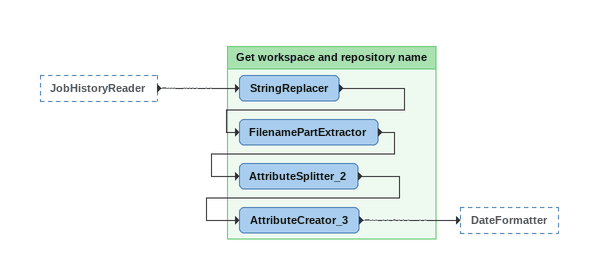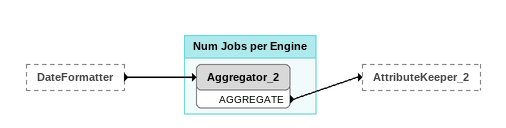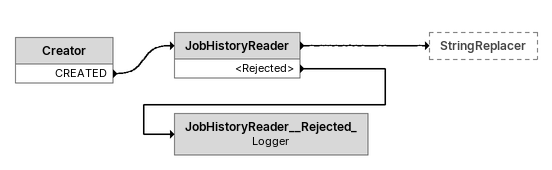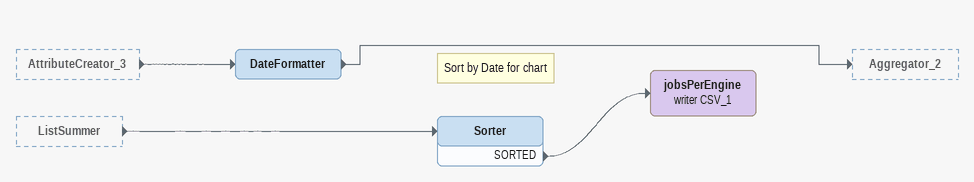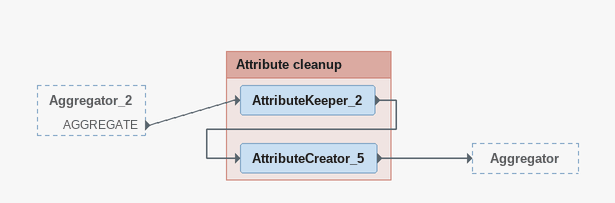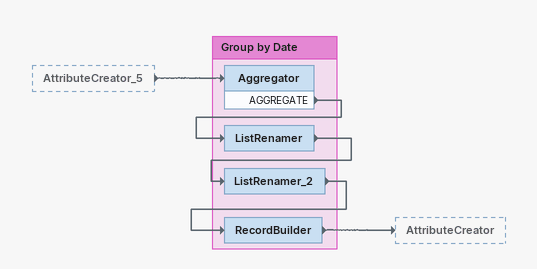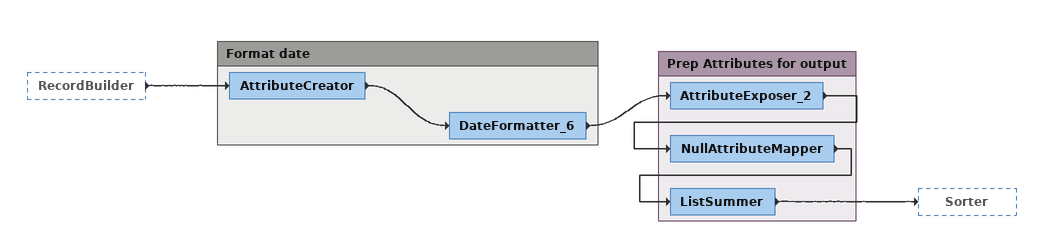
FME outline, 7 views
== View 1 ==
JobHistoryReader [outside]
    -> StringReplacer

Bookmark: Get workspace and repository name
StringReplacer
    -> FilenamePartExtractor
FilenamePartExtractor
    -> AttributeSplitter_2
AttributeSplitter_2
    -> AttributeCreator_3
AttributeCreator_3
    -> DateFormatter

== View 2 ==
DateFormatter [outside]
    -> Aggregator_2

Bookmark: Num Jobs per Engine
Aggregator_2
    AGGREGATE -> AttributeKeeper_2

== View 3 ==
Creator
    CREATED -> JobHistoryReader
JobHistoryReader
    -> StringReplacer
    <Rejected> -> JobHistoryReader__Rejected_
JobHistoryReader__Rejected_: Logger

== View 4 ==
AttributeCreator_3 [outside]
    -> DateFormatter
ListSummer [outside]
    -> Sorter
DateFormatter
    -> Aggregator_2
Note: Sort by Date for chart
Sorter
    SORTED -> jobsPerEngine (writer CSV_1)
jobsPerEngine (writer CSV_1)

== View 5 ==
Aggregator_2 [outside]
    AGGREGATE -> AttributeKeeper_2

Bookmark: Attribute cleanup
AttributeKeeper_2
    -> AttributeCreator_5
AttributeCreator_5
    -> Aggregator

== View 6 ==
AttributeCreator_5 [outside]
    -> Aggregator

Bookmark: Group by Date
Aggregator
    AGGREGATE -> ListRenamer
ListRenamer
    -> ListRenamer_2
ListRenamer_2
    -> RecordBuilder
RecordBuilder
    -> AttributeCreator

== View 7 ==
RecordBuilder [outside]
    -> AttributeCreator

Bookmark: Format date
AttributeCreator
    -> DateFormatter_6
DateFormatter_6
    -> AttributeExposer_2

Bookmark: Prep Attributes for output
AttributeExposer_2
    -> NullAttributeMapper
NullAttributeMapper
    -> ListSummer
ListSummer
    -> Sorter
